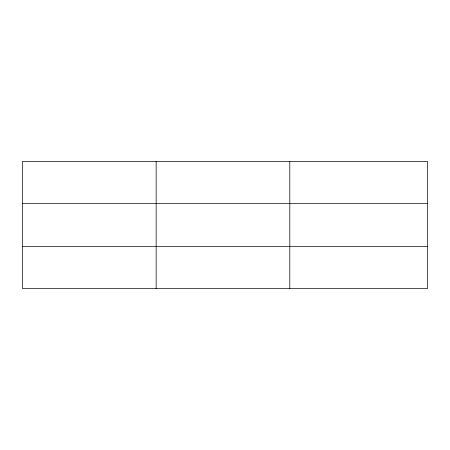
<?xml version="1.0" encoding="UTF-8"?>
<svg xmlns="http://www.w3.org/2000/svg" width="450" height="450" viewBox="0 0 450 450"><rect width="100%" height="100%" fill="white"/><g stroke="black" fill="none" stroke-linecap="round" stroke-linejoin="round"><path stroke-width="0.67" d="M156.15 288.624L156.15 161.376M289.8 288.624L289.8 161.376M427.5 203.366L427.5 161.376L22.5 161.376L22.5 288.624L427.5 288.624L427.5 203.366L22.5 203.366M22.5 246.634L427.5 246.634"/></g></svg>
